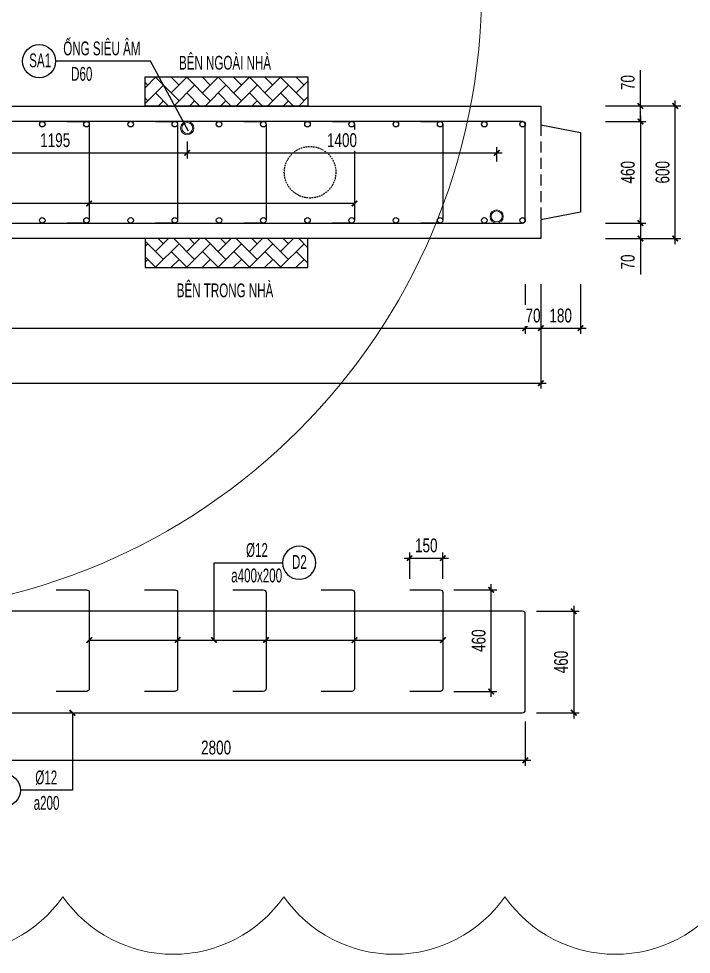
# Model space of a CAD drawing. Header units: millimetres. Extents: x -147841 to 368790, y -162721 to 84261.
# Drawn here: x 136846 to 139889, y -106489 to -102254 of the extents above; entities that cross this region are included whole.
import ezdxf
from ezdxf.enums import TextEntityAlignment as Align

# ---------------------------------------------------------------- set-up
doc = ezdxf.new("R2010")
doc.units = ezdxf.units.MM
doc.header["$LTSCALE"] = 1000
doc.header["$MEASUREMENT"] = 0
doc.header["$PDMODE"] = 1
doc.header["$PDSIZE"] = -10
doc.linetypes.add('DASHED', pattern=[0.75, 0.5, -0.25])
doc.linetypes.add('HIDDEN', pattern=[0.375, 0.25, -0.125])
doc.layers.get('0').update_dxf_attribs({"linetype": 'CONTINUOUS', "lineweight": 18})
doc.layers.get('DEFPOINTS').update_dxf_attribs({"color": 5, "linetype": 'CONTINUOUS', "lineweight": 18})
for name, color, linetype, lineweight in [('0-THAY', 7, 'CONTINUOUS', 18), ('ccu11-Dim', 8, 'CONTINUOUS', 18), ('DIM', 8, 'CONTINUOUS', 18)]:
    doc.layers.add(name, color=color, linetype=linetype, lineweight=lineweight)
for name, color, linetype in [('ccu11-Hatch', 250, 'CONTINUOUS'), ('ccu11-Khuat', 9, 'DASHED'), ('ccu11-Manh', 8, 'CONTINUOUS'), ('ccu11-Thay', 7, 'CONTINUOUS'), ('ccu11-Thep', 4, 'CONTINUOUS'), ('ccu11-Thepdai', 6, 'CONTINUOUS'), ('KC-Cotthep', 8, 'CONTINUOUS'), ('KC-Dim', 8, 'CONTINUOUS'), ('KC-Manh', 8, 'CONTINUOUS'), ('KC-Text', 31, 'CONTINUOUS'), ('KC-Thay', 7, 'CONTINUOUS')]:
    doc.layers.add(name, color=color, linetype=linetype)
doc.styles.add('ARIAL', font='arial.ttf', dxfattribs={"width": 0.7})
doc.styles.add('ccu11-dim', font='vnsimli.shx', dxfattribs={"width": 0.65, "bigfont": 'bigfont.shx'})
doc.dimstyles.new('2.5-25', dxfattribs={"dimscale": 25, "dimtxt": 2.5, "dimasz": 1, "dimexe": 1, "dimexo": 2, "dimgap": 1, "dimtad": 1, "dimdec": 1, "dimrnd": 5, "dimdsep": 46, "dimtxsty": 'ARIAL', "dimblk": 'ARCHTICK', "dimcen": -1, "dimdle": 1, "dimclrd": 256, "dimclre": 256, "dimclrt": 3, "dimadec": 0, "dimazin": 2, "dimtfac": 0.1, "dimtdec": 1, "dimtmove": 0, "dimatfit": 1, "dimldrblk": 'ARCHTICK', "dimfxl": 1, "dimtvp": 0.833333, "dimtfill": 1, "dimtolj": 1, "dimtzin": 12, "dimarcsym": 0})
doc.dimstyles.new('ccu11-100x4', dxfattribs={"dimscale": 100, "dimtxt": 2.5, "dimasz": 1, "dimexe": 1, "dimexo": 2, "dimgap": 1, "dimtad": 1, "dimdec": 0, "dimlfac": 0.25, "dimdsep": 46, "dimtxsty": 'ccu11-dim', "dimblk": 'ARCHTICK', "dimcen": -1, "dimdle": 1, "dimclrd": 256, "dimclre": 256, "dimclrt": 31, "dimadec": 0, "dimazin": 2, "dimtfac": 0.1, "dimtdec": 0, "dimtmove": 0, "dimatfit": 1, "dimldrblk": 'ARCHTICK', "dimfxl": 1, "dimtvp": 0.833333, "dimtolj": 1, "dimtzin": 12, "dimarcsym": 0})

# ---------------------------------------------------------------- blocks, each defined once
blk = doc.blocks.new('_ARCHTICK')
at = {"color": 0, "linetype": 'ByBlock', "const_width": 0.3}
blk.add_lwpolyline([(-0.5, -0.5), (0.5, 0.5)], dxfattribs=at)
blk = doc.blocks.new('*D210')
at = {"layer": 'DEFPOINTS', "color": 0, "linetype": 'ByBlock', "ltscale": 30, "transparency": 16777216}
for p in [(133958.4, -103405.8), (139138.4, -103405.8), (139138.4, -103654.6)]:
    blk.add_point(p, dxfattribs=at)
at = {"layer": 'KC-Dim', "linetype": 'ByBlock', "lineweight": -2, "ltscale": 30, "transparency": 16777216}
for p, q in [((133958.4, -103455.8), (133958.4, -103679.6)), ((139138.4, -103455.8), (139138.4, -103679.6)), ((133933.4, -103654.6), (139163.4, -103654.6))]:
    blk.add_line(p, q, dxfattribs=at)
at = {"layer": 'KC-Dim', "linetype": 'ByBlock', "lineweight": -2, "ltscale": 30, "transparency": 16777216, "xscale": 25, "yscale": 25, "zscale": 25, "rotation": 180}
blk.add_blockref('_ARCHTICK', (133958.4, -103654.6), dxfattribs=at)
at = {"layer": 'KC-Dim', "linetype": 'ByBlock', "lineweight": -2, "ltscale": 30, "transparency": 16777216, "xscale": 25, "yscale": 25, "zscale": 25}
blk.add_blockref('_ARCHTICK', (139138.4, -103654.6), dxfattribs=at)
at = {"layer": 'KC-Dim', "color": 3, "linetype": 'ByBlock', "ltscale": 30, "transparency": 16777216, "insert": (136548.4, -103597.7), "char_height": 62.5, "attachment_point": 5, "style": 'ARIAL', "bg_fill": 3, "box_fill_scale": 1.25, "bg_fill_color": 256, "bg_fill_true_color": 13158600, "bg_fill_transparency": 0}
blk.add_mtext('\\A1;5180', dxfattribs=at)
blk = doc.blocks.new('*D211')
at = {"layer": 'DEFPOINTS', "color": 0, "linetype": 'ByBlock', "ltscale": 30, "transparency": 16777216}
for p in [(133608.4, -103405.8), (139208.4, -103405.8), (139208.4, -103903.1)]:
    blk.add_point(p, dxfattribs=at)
at = {"layer": 'KC-Dim', "linetype": 'ByBlock', "lineweight": -2, "ltscale": 30, "transparency": 16777216}
for p, q in [((133608.4, -103455.8), (133608.4, -103928.1)), ((139208.4, -103455.8), (139208.4, -103928.1)), ((133583.4, -103903.1), (139233.4, -103903.1))]:
    blk.add_line(p, q, dxfattribs=at)
at = {"layer": 'KC-Dim', "linetype": 'ByBlock', "lineweight": -2, "ltscale": 30, "transparency": 16777216, "xscale": 25, "yscale": 25, "zscale": 25, "rotation": 180}
blk.add_blockref('_ARCHTICK', (133608.4, -103903.1), dxfattribs=at)
at = {"layer": 'KC-Dim', "linetype": 'ByBlock', "lineweight": -2, "ltscale": 30, "transparency": 16777216, "xscale": 25, "yscale": 25, "zscale": 25}
blk.add_blockref('_ARCHTICK', (139208.4, -103903.1), dxfattribs=at)
at = {"layer": 'KC-Dim', "color": 3, "linetype": 'ByBlock', "ltscale": 30, "transparency": 16777216, "insert": (136408.4, -103846.2), "char_height": 62.5, "attachment_point": 5, "style": 'ARIAL', "bg_fill": 3, "box_fill_scale": 1.25, "bg_fill_color": 256, "bg_fill_true_color": 13158600, "bg_fill_transparency": 0}
blk.add_mtext('\\A1;5600', dxfattribs=at)
blk = doc.blocks.new('*D212')
at = {"layer": 'DEFPOINTS', "color": 0, "linetype": 'ByBlock', "ltscale": 30, "transparency": 16777216}
for p in [(139451.5, -102648.9), (139816.5, -102648.9), (139451.5, -103248.9)]:
    blk.add_point(p, dxfattribs=at)
at = {"layer": 'KC-Dim', "linetype": 'ByBlock', "lineweight": -2, "ltscale": 30, "transparency": 16777216}
for p, q in [((139501.5, -102648.9), (139841.5, -102648.9)), ((139816.5, -103273.9), (139816.5, -102623.9)), ((139501.5, -103248.9), (139841.5, -103248.9))]:
    blk.add_line(p, q, dxfattribs=at)
at = {"layer": 'KC-Dim', "linetype": 'ByBlock', "lineweight": -2, "ltscale": 30, "transparency": 16777216, "xscale": 25, "yscale": 25, "zscale": 25}
for p, rotation in [((139816.5, -102648.9), 90), ((139816.5, -103248.9), 270)]:
    blk.add_blockref('_ARCHTICK', p, dxfattribs=dict(at, rotation=rotation))
at = {"layer": 'KC-Dim', "color": 3, "linetype": 'ByBlock', "ltscale": 30, "transparency": 16777216, "insert": (139759.6, -102948.9), "char_height": 62.5, "attachment_point": 5, "rotation": 90, "style": 'ARIAL', "bg_fill": 3, "box_fill_scale": 1.25, "bg_fill_color": 256, "bg_fill_true_color": 13158600, "bg_fill_transparency": 0}
blk.add_mtext('\\A1;600', dxfattribs=at)
blk = doc.blocks.new('*D213')
at = {"layer": 'DEFPOINTS', "color": 0, "linetype": 'ByBlock', "ltscale": 30, "transparency": 16777216}
for p in [(139451.5, -102718.9), (139451.5, -103178.9), (139659.3, -103178.9)]:
    blk.add_point(p, dxfattribs=at)
at = {"layer": 'KC-Dim', "linetype": 'ByBlock', "lineweight": -2, "ltscale": 30, "transparency": 16777216}
for p, q in [((139659.3, -102693.9), (139659.3, -103203.9)), ((139501.5, -102718.9), (139684.3, -102718.9)), ((139501.5, -103178.9), (139684.3, -103178.9))]:
    blk.add_line(p, q, dxfattribs=at)
at = {"layer": 'KC-Dim', "linetype": 'ByBlock', "lineweight": -2, "ltscale": 30, "transparency": 16777216, "xscale": 25, "yscale": 25, "zscale": 25}
for p, rotation in [((139659.3, -102718.9), 90), ((139659.3, -103178.9), 270)]:
    blk.add_blockref('_ARCHTICK', p, dxfattribs=dict(at, rotation=rotation))
at = {"layer": 'KC-Dim', "color": 3, "linetype": 'ByBlock', "ltscale": 30, "transparency": 16777216, "insert": (139602.4, -102948.9), "char_height": 62.5, "attachment_point": 5, "rotation": 90, "style": 'ARIAL', "bg_fill": 3, "box_fill_scale": 1.25, "bg_fill_color": 256, "bg_fill_true_color": 13158600, "bg_fill_transparency": 0}
blk.add_mtext('\\A1;460', dxfattribs=at)
blk = doc.blocks.new('*D214')
at = {"layer": 'DEFPOINTS', "color": 0, "linetype": 'ByBlock', "ltscale": 30, "transparency": 16777216}
for p in [(139451.5, -102648.9), (139659.3, -102648.9), (139451.5, -102718.9)]:
    blk.add_point(p, dxfattribs=at)
at = {"layer": 'KC-Dim', "linetype": 'ByBlock', "lineweight": -2, "ltscale": 30, "transparency": 16777216}
for p, q in [((139659.3, -102648.9), (139659.3, -102486.8)), ((139501.5, -102648.9), (139684.3, -102648.9)), ((139659.3, -102718.9), (139659.3, -102648.9)), ((139501.5, -102718.9), (139684.3, -102718.9)), ((139659.3, -102718.9), (139659.3, -102743.9))]:
    blk.add_line(p, q, dxfattribs=at)
at = {"layer": 'KC-Dim', "linetype": 'ByBlock', "lineweight": -2, "ltscale": 30, "transparency": 16777216, "xscale": 25, "yscale": 25, "zscale": 25}
for p, rotation in [((139659.3, -102648.9), 270), ((139659.3, -102718.9), 90)]:
    blk.add_blockref('_ARCHTICK', p, dxfattribs=dict(at, rotation=rotation))
at = {"layer": 'KC-Dim', "color": 3, "linetype": 'ByBlock', "ltscale": 30, "transparency": 16777216, "insert": (139602.4, -102542.9), "char_height": 62.5, "attachment_point": 5, "rotation": 90, "style": 'ARIAL', "bg_fill": 3, "box_fill_scale": 1.25, "bg_fill_color": 256, "bg_fill_true_color": 13158600, "bg_fill_transparency": 0}
blk.add_mtext('\\A1;70', dxfattribs=at)
blk = doc.blocks.new('*D215')
at = {"layer": 'DEFPOINTS', "color": 0, "linetype": 'ByBlock', "ltscale": 30, "transparency": 16777216}
for p in [(139451.5, -103178.9), (139451.5, -103248.9), (139659.3, -103248.9)]:
    blk.add_point(p, dxfattribs=at)
at = {"layer": 'KC-Dim', "linetype": 'ByBlock', "lineweight": -2, "ltscale": 30, "transparency": 16777216}
for p, q in [((139659.3, -103178.9), (139659.3, -103153.9)), ((139501.5, -103178.9), (139684.3, -103178.9)), ((139659.3, -103178.9), (139659.3, -103248.9)), ((139501.5, -103248.9), (139684.3, -103248.9)), ((139659.3, -103248.9), (139659.3, -103411.1))]:
    blk.add_line(p, q, dxfattribs=at)
at = {"layer": 'KC-Dim', "linetype": 'ByBlock', "lineweight": -2, "ltscale": 30, "transparency": 16777216, "xscale": 25, "yscale": 25, "zscale": 25}
for p, rotation in [((139659.3, -103178.9), 270), ((139659.3, -103248.9), 90)]:
    blk.add_blockref('_ARCHTICK', p, dxfattribs=dict(at, rotation=rotation))
at = {"layer": 'KC-Dim', "color": 3, "linetype": 'ByBlock', "ltscale": 30, "transparency": 16777216, "insert": (139602.4, -103355), "char_height": 62.5, "attachment_point": 5, "rotation": 90, "style": 'ARIAL', "bg_fill": 3, "box_fill_scale": 1.25, "bg_fill_color": 256, "bg_fill_true_color": 13158600, "bg_fill_transparency": 0}
blk.add_mtext('\\A1;70', dxfattribs=at)
blk = doc.blocks.new('att_thep_2')
blk.add_circle((-300, 0), 300)
at = {"color": 3, "style": 'ARIAL', "width": 0.6}
blk.add_attdef('DK', text='', height=250, dxfattribs=at).set_placement((467, 105), align=Align.CENTER)
at = {"color": 31, "style": 'ARIAL', "width": 0.6}
blk.add_attdef('SH', text='', height=250, dxfattribs=at).set_placement((-281, -111), align=Align.CENTER)
at = {"color": 2, "style": 'ARIAL', "width": 0.6}
blk.add_attdef('KC', text='', height=250, dxfattribs=at).set_placement((472, -355), align=Align.CENTER)
blk = doc.blocks.new('*D216')
at = {"layer": 'DEFPOINTS', "color": 0, "ltscale": 3000, "transparency": 16777216}
for p in [(139138.4, -103405.8), (139208.4, -103405.8)]:
    blk.add_point(p, dxfattribs=at)
at = {"layer": 'KC-Dim', "lineweight": -2, "ltscale": 3000, "transparency": 16777216}
for p, q in [((139138.4, -103455.8), (139138.4, -103679.6)), ((139208.4, -103455.8), (139208.4, -103679.6)), ((139113.4, -103654.6), (139233.4, -103654.6))]:
    blk.add_line(p, q, dxfattribs=at)
at = {"layer": 'KC-Dim', "lineweight": -2, "ltscale": 3000, "transparency": 16777216, "xscale": 25, "yscale": 25, "zscale": 25, "rotation": 180}
blk.add_blockref('_ARCHTICK', (139138.4, -103654.6), dxfattribs=at)
at = {"layer": 'KC-Dim', "lineweight": -2, "ltscale": 3000, "transparency": 16777216, "xscale": 25, "yscale": 25, "zscale": 25}
blk.add_blockref('_ARCHTICK', (139208.4, -103654.6), dxfattribs=at)
at = {"layer": 'KC-Dim', "color": 3, "ltscale": 3000, "transparency": 16777216, "insert": (139173.4, -103597.7), "char_height": 62.5, "attachment_point": 5, "style": 'ARIAL', "bg_fill": 3, "box_fill_scale": 1.25, "bg_fill_color": 256, "bg_fill_true_color": 13158600, "bg_fill_transparency": 0}
blk.add_mtext('\\A1;70', dxfattribs=at)
at = {"layer": 'DEFPOINTS', "color": 0, "ltscale": 3000, "transparency": 16777216}
blk.add_point((139208.4, -103654.6), dxfattribs=at)
blk = doc.blocks.new('*D217')
at = {"layer": 'DEFPOINTS', "color": 0, "ltscale": 3000, "transparency": 16777216}
for p in [(139208.4, -103405.8), (139388.4, -103405.8), (139388.4, -103654.6)]:
    blk.add_point(p, dxfattribs=at)
at = {"layer": 'KC-Dim', "lineweight": -2, "ltscale": 3000, "transparency": 16777216}
for p, q in [((139208.4, -103455.8), (139208.4, -103679.6)), ((139388.4, -103455.8), (139388.4, -103679.6)), ((139183.4, -103654.6), (139413.4, -103654.6))]:
    blk.add_line(p, q, dxfattribs=at)
at = {"layer": 'KC-Dim', "color": 3, "ltscale": 3000, "transparency": 16777216, "insert": (139298.4, -103597.7), "char_height": 62.5, "attachment_point": 5, "style": 'ARIAL', "bg_fill": 3, "box_fill_scale": 1.25, "bg_fill_color": 256, "bg_fill_true_color": 13158600, "bg_fill_transparency": 0}
blk.add_mtext('\\A1;180', dxfattribs=at)
at = {"layer": 'KC-Dim', "lineweight": -2, "ltscale": 3000, "transparency": 16777216, "xscale": 25, "yscale": 25, "zscale": 25, "rotation": 180}
blk.add_blockref('_ARCHTICK', (139208.4, -103654.6), dxfattribs=at)
at = {"layer": 'KC-Dim', "lineweight": -2, "ltscale": 3000, "transparency": 16777216, "xscale": 25, "yscale": 25, "zscale": 25}
blk.add_blockref('_ARCHTICK', (139388.4, -103654.6), dxfattribs=at)
blk = doc.blocks.new('*U200')
at = {"layer": 'ccu11-Thep'}
for centre in [(0, 217.5), (0, -217.5)]:
    blk.add_circle(centre, 12.5, dxfattribs=at)
blk = doc.blocks.new('*U201')
at = {"layer": 'DIM', "color": 0, "linetype": 'ByBlock', "lineweight": -2, "transparency": 16777216}
for p in [(0, 0), (200, 0), (400, 0), (600, 0), (800, 0), (1000, 0), (1200, 0), (1400, 0), (1600, 0), (1800, 0), (2000, 0), (2200, 0), (2400, 0), (2600, 0), (2800, 0), (3000, 0), (3200, 0), (3400, 0), (3600, 0), (3800, 0), (4000, 0), (4200, 0), (4400, 0), (4600, 0), (4800, 0)]:
    blk.add_blockref('*U200', p, dxfattribs=at)
blk = doc.blocks.new('*U198')
at = {"layer": 'ccu11-Thepdai', "flags": 128}
blk.add_lwpolyline([(-50, 230), (37.5, 230, -0.414214), (50, 217.5), (50, -114.4), (50, -217.5, -0.414214), (37.5, -230), (-50, -230)], format="xyb", dxfattribs=at)
blk = doc.blocks.new('*U199')
at = {"layer": 'DIM', "color": 0, "linetype": 'ByBlock', "lineweight": -2, "transparency": 16777216}
for p in [(0, 0), (400, 0), (800, 0), (1200, 0), (1600, 0)]:
    blk.add_blockref('*U198', p, dxfattribs=at)
blk = doc.blocks.new('*D1504')
at = {"layer": 'DEFPOINTS', "color": 0, "linetype": 'ByBlock', "ltscale": 30, "transparency": 16777216}
for p in [(222151.3, -97642), (222151.3, -97743.7), (220951.3, -97830)]:
    blk.add_point(p, dxfattribs=at)
at = {"layer": 'KC-Dim', "linetype": 'ByBlock', "lineweight": -2, "ltscale": 30, "transparency": 16777216}
for p, q in [((222151.3, -97692), (222151.3, -97768.7)), ((220951.3, -97780), (220951.3, -97718.7)), ((220926.3, -97743.7), (222176.3, -97743.7))]:
    blk.add_line(p, q, dxfattribs=at)
at = {"layer": 'KC-Dim', "linetype": 'ByBlock', "lineweight": -2, "ltscale": 30, "transparency": 16777216, "xscale": 25, "yscale": 25, "zscale": 25, "rotation": 180}
blk.add_blockref('_ARCHTICK', (220951.3, -97743.7), dxfattribs=at)
at = {"layer": 'KC-Dim', "linetype": 'ByBlock', "lineweight": -2, "ltscale": 30, "transparency": 16777216, "xscale": 25, "yscale": 25, "zscale": 25}
blk.add_blockref('_ARCHTICK', (222151.3, -97743.7), dxfattribs=at)
at = {"layer": 'KC-Dim', "color": 3, "linetype": 'ByBlock', "ltscale": 30, "transparency": 16777216, "insert": (221551.3, -97686.8), "char_height": 62.5, "attachment_point": 5, "style": 'ARIAL', "bg_fill": 3, "box_fill_scale": 1.25, "bg_fill_color": 256, "bg_fill_true_color": 13158600, "bg_fill_transparency": 0}
blk.add_mtext('\\A1;1200', dxfattribs=at)
blk = doc.blocks.new('*D1505')
at = {"layer": 'DEFPOINTS', "color": 0, "linetype": 'ByBlock', "ltscale": 30, "transparency": 16777216}
for p in [(222151.3, -97642), (223346.3, -97743.7), (223346.3, -97833.7)]:
    blk.add_point(p, dxfattribs=at)
at = {"layer": 'KC-Dim', "linetype": 'ByBlock', "lineweight": -2, "ltscale": 30, "transparency": 16777216}
for p, q in [((222151.3, -97692), (222151.3, -97768.7)), ((223346.3, -97783.7), (223346.3, -97718.7)), ((222126.3, -97743.7), (223371.3, -97743.7))]:
    blk.add_line(p, q, dxfattribs=at)
at = {"layer": 'KC-Dim', "linetype": 'ByBlock', "lineweight": -2, "ltscale": 30, "transparency": 16777216, "xscale": 25, "yscale": 25, "zscale": 25, "rotation": 180}
blk.add_blockref('_ARCHTICK', (222151.3, -97743.7), dxfattribs=at)
at = {"layer": 'KC-Dim', "linetype": 'ByBlock', "lineweight": -2, "ltscale": 30, "transparency": 16777216, "xscale": 25, "yscale": 25, "zscale": 25}
blk.add_blockref('_ARCHTICK', (223346.3, -97743.7), dxfattribs=at)
at = {"layer": 'KC-Dim', "color": 3, "linetype": 'ByBlock', "ltscale": 30, "transparency": 16777216, "insert": (222748.8, -97686.8), "char_height": 62.5, "attachment_point": 5, "style": 'ARIAL', "bg_fill": 3, "box_fill_scale": 1.25, "bg_fill_color": 256, "bg_fill_true_color": 13158600, "bg_fill_transparency": 0}
blk.add_mtext('\\A1;1195', dxfattribs=at)
blk = doc.blocks.new('*D1506')
at = {"layer": 'DEFPOINTS', "color": 0, "linetype": 'ByBlock', "ltscale": 30, "transparency": 16777216}
for p in [(224541.3, -97642), (224541.3, -97743.7), (223346.3, -97833.7)]:
    blk.add_point(p, dxfattribs=at)
at = {"layer": 'KC-Dim', "linetype": 'ByBlock', "lineweight": -2, "ltscale": 30, "transparency": 16777216}
for p, q in [((224541.3, -97692), (224541.3, -97768.7)), ((223346.3, -97783.7), (223346.3, -97718.7)), ((223321.3, -97743.7), (224566.3, -97743.7))]:
    blk.add_line(p, q, dxfattribs=at)
at = {"layer": 'KC-Dim', "linetype": 'ByBlock', "lineweight": -2, "ltscale": 30, "transparency": 16777216, "xscale": 25, "yscale": 25, "zscale": 25, "rotation": 180}
blk.add_blockref('_ARCHTICK', (223346.3, -97743.7), dxfattribs=at)
at = {"layer": 'KC-Dim', "linetype": 'ByBlock', "lineweight": -2, "ltscale": 30, "transparency": 16777216, "xscale": 25, "yscale": 25, "zscale": 25}
blk.add_blockref('_ARCHTICK', (224541.3, -97743.7), dxfattribs=at)
at = {"layer": 'KC-Dim', "color": 3, "linetype": 'ByBlock', "ltscale": 30, "transparency": 16777216, "insert": (223943.8, -97686.8), "char_height": 62.5, "attachment_point": 5, "style": 'ARIAL', "bg_fill": 3, "box_fill_scale": 1.25, "bg_fill_color": 256, "bg_fill_true_color": 13158600, "bg_fill_transparency": 0}
blk.add_mtext('\\A1;1195', dxfattribs=at)
blk = doc.blocks.new('*D1507')
at = {"layer": 'DEFPOINTS', "color": 0, "linetype": 'ByBlock', "ltscale": 30, "transparency": 16777216}
for p in [(224541.3, -97642), (225941.3, -97743.7), (225941.3, -97833.7)]:
    blk.add_point(p, dxfattribs=at)
at = {"layer": 'KC-Dim', "linetype": 'ByBlock', "lineweight": -2, "ltscale": 30, "transparency": 16777216}
for p, q in [((224541.3, -97692), (224541.3, -97768.7)), ((225941.3, -97783.7), (225941.3, -97718.7)), ((224516.3, -97743.7), (225966.3, -97743.7))]:
    blk.add_line(p, q, dxfattribs=at)
at = {"layer": 'KC-Dim', "linetype": 'ByBlock', "lineweight": -2, "ltscale": 30, "transparency": 16777216, "xscale": 25, "yscale": 25, "zscale": 25, "rotation": 180}
blk.add_blockref('_ARCHTICK', (224541.3, -97743.7), dxfattribs=at)
at = {"layer": 'KC-Dim', "linetype": 'ByBlock', "lineweight": -2, "ltscale": 30, "transparency": 16777216, "xscale": 25, "yscale": 25, "zscale": 25}
blk.add_blockref('_ARCHTICK', (225941.3, -97743.7), dxfattribs=at)
at = {"layer": 'KC-Dim', "color": 3, "linetype": 'ByBlock', "ltscale": 30, "transparency": 16777216, "insert": (225241.3, -97686.8), "char_height": 62.5, "attachment_point": 5, "style": 'ARIAL', "bg_fill": 3, "box_fill_scale": 1.25, "bg_fill_color": 256, "bg_fill_true_color": 13158600, "bg_fill_transparency": 0}
blk.add_mtext('\\A1;1400', dxfattribs=at)
blk = doc.blocks.new('A$C260038B3')
at = {"layer": '0-THAY', "linetype": 'Continuous'}
for radius in [120, 100]:
    blk.add_circle((0, 0), radius, dxfattribs=at)
blk = doc.blocks.new('*D271')
at = {"layer": 'DEFPOINTS', "color": 0, "ltscale": 3000, "transparency": 16777216}
for p in [(136340.4, -105241.4), (139138.4, -105241.4), (139138.4, -105610.3)]:
    blk.add_point(p, dxfattribs=at)
at = {"layer": 'KC-Dim', "lineweight": -2, "ltscale": 3000, "transparency": 16777216}
for p, q in [((136340.4, -105435.3), (136340.4, -105635.3)), ((139138.4, -105435.3), (139138.4, -105635.3)), ((136315.4, -105610.3), (139163.4, -105610.3))]:
    blk.add_line(p, q, dxfattribs=at)
at = {"layer": 'KC-Dim', "lineweight": -2, "ltscale": 3000, "transparency": 16777216, "xscale": 25, "yscale": 25, "zscale": 25, "rotation": 180}
blk.add_blockref('_ARCHTICK', (136340.4, -105610.3), dxfattribs=at)
at = {"layer": 'KC-Dim', "lineweight": -2, "ltscale": 3000, "transparency": 16777216, "xscale": 25, "yscale": 25, "zscale": 25}
blk.add_blockref('_ARCHTICK', (139138.4, -105610.3), dxfattribs=at)
at = {"layer": 'KC-Dim', "color": 3, "ltscale": 3000, "transparency": 16777216, "insert": (137739.4, -105553.3), "char_height": 62.5, "attachment_point": 5, "style": 'ARIAL', "bg_fill": 3, "box_fill_scale": 1.25, "bg_fill_color": 256, "bg_fill_true_color": 13158600, "bg_fill_transparency": 0}
blk.add_mtext('\\A1;2800', dxfattribs=at)
blk = doc.blocks.new('*D272')
at = {"layer": 'DEFPOINTS', "color": 0, "ltscale": 3000, "transparency": 16777216}
for p in [(138765.4, -104839.1), (138984.4, -104839.1), (138765.4, -105299.1)]:
    blk.add_point(p, dxfattribs=at)
at = {"layer": 'KC-Dim', "lineweight": -2, "ltscale": 3000, "transparency": 16777216}
for p, q in [((138984.4, -105324.1), (138984.4, -104814.1)), ((138815.4, -104839.1), (139009.4, -104839.1)), ((138815.4, -105299.1), (139009.4, -105299.1))]:
    blk.add_line(p, q, dxfattribs=at)
at = {"layer": 'KC-Dim', "lineweight": -2, "ltscale": 3000, "transparency": 16777216, "xscale": 25, "yscale": 25, "zscale": 25}
for p, rotation in [((138984.4, -104839.1), 90), ((138984.4, -105299.1), 270)]:
    blk.add_blockref('_ARCHTICK', p, dxfattribs=dict(at, rotation=rotation))
at = {"layer": 'KC-Dim', "color": 3, "ltscale": 3000, "transparency": 16777216, "insert": (138927.5, -105069.1), "char_height": 62.5, "attachment_point": 5, "rotation": 90, "style": 'ARIAL', "bg_fill": 3, "box_fill_scale": 1.25, "bg_fill_color": 256, "bg_fill_true_color": 13158600, "bg_fill_transparency": 0}
blk.add_mtext('\\A1;460', dxfattribs=at)
blk = doc.blocks.new('*D275')
at = {"layer": 'DEFPOINTS', "color": 0, "ltscale": 3000, "transparency": 16777216}
for p in [(139138.4, -104935.8), (139138.4, -105395.8), (139357.3, -105395.8)]:
    blk.add_point(p, dxfattribs=at)
at = {"layer": 'KC-Dim', "lineweight": -2, "ltscale": 3000, "transparency": 16777216}
for p, q in [((139188.4, -104935.8), (139382.3, -104935.8)), ((139357.3, -104910.8), (139357.3, -105420.8)), ((139188.4, -105395.8), (139382.3, -105395.8))]:
    blk.add_line(p, q, dxfattribs=at)
at = {"layer": 'KC-Dim', "lineweight": -2, "ltscale": 3000, "transparency": 16777216, "xscale": 25, "yscale": 25, "zscale": 25}
for p, rotation in [((139357.3, -104935.8), 90), ((139357.3, -105395.8), 270)]:
    blk.add_blockref('_ARCHTICK', p, dxfattribs=dict(at, rotation=rotation))
at = {"layer": 'KC-Dim', "color": 3, "ltscale": 3000, "transparency": 16777216, "insert": (139300.3, -105165.8), "char_height": 62.5, "attachment_point": 5, "rotation": 90, "style": 'ARIAL', "bg_fill": 3, "box_fill_scale": 1.25, "bg_fill_color": 256, "bg_fill_true_color": 13158600, "bg_fill_transparency": 0}
blk.add_mtext('\\A1;460', dxfattribs=at)
blk = doc.blocks.new('*D1525')
at = {"layer": 'DEFPOINTS', "color": 0, "ltscale": 3000, "transparency": 16777216}
for p in [(138615.4, -104839.1), (138765.4, -104839.1)]:
    blk.add_point(p, dxfattribs=at)
at = {"layer": 'KC-Dim', "lineweight": -2, "ltscale": 3000, "transparency": 16777216}
for p, q in [((138615.4, -104789.1), (138615.4, -104670.2)), ((138765.4, -104789.1), (138765.4, -104670.2)), ((138590.4, -104695.2), (138790.4, -104695.2))]:
    blk.add_line(p, q, dxfattribs=at)
at = {"layer": 'KC-Dim', "lineweight": -2, "ltscale": 3000, "transparency": 16777216, "xscale": 25, "yscale": 25, "zscale": 25, "rotation": 180}
blk.add_blockref('_ARCHTICK', (138615.4, -104695.2), dxfattribs=at)
at = {"layer": 'KC-Dim', "lineweight": -2, "ltscale": 3000, "transparency": 16777216, "xscale": 25, "yscale": 25, "zscale": 25}
blk.add_blockref('_ARCHTICK', (138765.4, -104695.2), dxfattribs=at)
at = {"layer": 'KC-Dim', "color": 3, "ltscale": 3000, "transparency": 16777216, "insert": (138690.4, -104638.3), "char_height": 62.5, "attachment_point": 5, "style": 'ARIAL', "bg_fill": 3, "box_fill_scale": 1.25, "bg_fill_color": 256, "bg_fill_true_color": 13158600, "bg_fill_transparency": 0}
blk.add_mtext('\\A1;150', dxfattribs=at)
at = {"layer": 'DEFPOINTS', "color": 0, "ltscale": 3000, "transparency": 16777216}
blk.add_point((138765.4, -104695.2), dxfattribs=at)
blk = doc.blocks.new('*U1547')
at = {"layer": 'ccu11-Thepdai', "flags": 128}
blk.add_lwpolyline([(75, 230), (-62.5, 230, 0.414214), (-75, 217.5), (-75, -114.4), (-75, -217.5, 0.414214), (-62.5, -230), (75, -230)], format="xyb", dxfattribs=at)
blk = doc.blocks.new('*U1548')
at = {"layer": 'ccu11-Thay', "color": 0, "linetype": 'ByBlock', "lineweight": -2, "transparency": 16777216}
for p in [(0, 0), (400, 0), (800, 0), (1200, 0), (1600, 0)]:
    blk.add_blockref('*U1547', p, dxfattribs=at)
blk = doc.blocks.new('saw6-56')
at = {"layer": 'ccu11-Dim', "ltscale": 3000, "xscale": 0.25, "yscale": 0.25, "zscale": 0.25}
for p in [(223346.28, -98027.45), (220951.28, -98031.45), (225941.28, -98031.74)]:
    blk.add_blockref('A$C260038B3', p, dxfattribs=at)
at = {"layer": 'KC-Dim', "linetype": 'ByBlock', "ltscale": 30}
dim = blk.add_linear_dim(base=(222151.28, -97743.7), p1=(220951.28, -97829.95), p2=(222151.28, -97642.01), dimstyle='2.5-25', dxfattribs=at)
dim.commit()
dim.dimension.update_dxf_attribs({"geometry": '*D1504', "text_midpoint": (221551.28, -97686.79)})
dim = blk.add_linear_dim(base=(223346.28, -97743.7), p1=(222151.28, -97642.01), p2=(223346.28, -97833.73), dimstyle='2.5-25', dxfattribs=at)
dim.commit()
dim.dimension.update_dxf_attribs({"geometry": '*D1505', "text_midpoint": (222748.78, -97686.79)})
at = {"layer": 'ccu11-Dim', "ltscale": 3000, "xscale": 0.25, "yscale": 0.25, "zscale": 0.25}
blk.add_blockref('A$C260038B3', (222151.28, -97631.73), dxfattribs=at)
at = {"layer": 'KC-Dim', "linetype": 'ByBlock', "ltscale": 30}
dim = blk.add_linear_dim(base=(224541.28, -97743.7), p1=(223346.28, -97833.73), p2=(224541.28, -97642.01), dimstyle='2.5-25', dxfattribs=at)
dim.commit()
dim.dimension.update_dxf_attribs({"geometry": '*D1506', "text_midpoint": (223943.78, -97686.79)})
dim = blk.add_linear_dim(base=(225941.28, -97743.7), p1=(224541.28, -97642.01), p2=(225941.28, -97833.72), dimstyle='2.5-25', dxfattribs=at)
dim.commit()
dim.dimension.update_dxf_attribs({"geometry": '*D1507', "text_midpoint": (225241.28, -97686.79)})
at = {"layer": 'ccu11-Dim', "ltscale": 3000, "xscale": 0.25, "yscale": 0.25, "zscale": 0.25}
blk.add_blockref('A$C260038B3', (224541.28, -97631.73), dxfattribs=at)

msp = doc.modelspace()

# ---------------------------------------------------------------- hatches: boundary and pattern name
at = {"layer": 'ccu11-Hatch', "ltscale": 3000}
h = msp.add_hatch(dxfattribs=at)
h.set_pattern_fill('AR-HBONE', color=256, scale=12.5, style=0)
h.set_pattern_definition([(45, (70361.075, -114752.095), (6e-15, 70.710678), [150, -50]), (135, (70396.43, -114716.74), (6e-15, 70.710678), [150, -50])])
h.paths.add_polyline_path([(138155.07, -102517.34), (137418.32, -102517.34), (137418.32, -102648.94), (138155.07, -102648.94)])
h = msp.add_hatch(dxfattribs=at)
h.set_pattern_fill('AR-HBONE', color=256, scale=12.5, style=0)
h.set_pattern_definition([(315, (70361.075, -91145.79), (6e-15, -70.710678), [150, -50]), (225, (70396.43, -91181.145), (6e-15, -70.710678), [150, -50])])
h.paths.add_polyline_path([(138155.07, -103380.54), (137418.32, -103380.54), (137418.32, -103248.94), (138155.07, -103248.94)])

# ---------------------------------------------------------------- linework, layer by layer
for points in [[(137418.32, -102517.34), (138155.07, -102517.34), (138155.07, -102648.94), (137418.32, -102648.94)], [(137418.32, -103380.54), (138155.07, -103380.54), (138155.07, -103248.94), (137418.32, -103248.94)]]:
    msp.add_lwpolyline(points, close=True, dxfattribs=at)
at = {"layer": 'ccu11-Khuat', "ltscale": 0.1}
msp.add_line((139208.42, -102733.94), (139208.42, -103163.94), dxfattribs=at)
at = {"layer": 'ccu11-Thep'}
for centre in [(139125.92, -102731.44), (139125.92, -103166.44)]:
    msp.add_circle(centre, 12.5, dxfattribs=at)
at = {"layer": 'ccu11-Thep', "linetype": 'HIDDEN', "ltscale": 0.03}
msp.add_circle((138164.64, -102948.94, 242.3), 116.6, dxfattribs=at)
at = {"layer": 'ccu11-Thepdai'}
for points in [[(136352.92, -103178.94), (139125.92, -103178.94, 0.4142136), (139138.42, -103166.44), (139138.42, -102731.44, 0.4142136), (139125.92, -102718.94), (136352.92, -102718.94, 0.4142136), (136340.42, -102731.44), (136340.42, -103166.44, 0.4142136)], [(136352.92, -105395.84), (139125.92, -105395.84, 0.4142136), (139138.42, -105383.34), (139138.42, -104948.34, 0.4142136), (139125.92, -104935.84), (136352.92, -104935.84, 0.4142136), (136340.42, -104948.34), (136340.42, -105383.34, 0.4142136)]]:
    msp.add_lwpolyline(points, format="xyb", close=True, dxfattribs=at)
at = {"layer": 'KC-Thay', "flags": 128}
for points in [[(133608.42, -102733.94), (133608.42, -102648.94), (139208.42, -102648.94), (139208.42, -102733.94)], [(139208.42, -102733.94), (139388.42, -102768.94), (139388.42, -103128.94), (139208.42, -103163.94)], [(139208.42, -103163.94), (139208.42, -103248.94), (133608.42, -103248.94), (133608.42, -103163.94)]]:
    msp.add_lwpolyline(points, dxfattribs=at)

# ---------------------------------------------------------------- block references
at = {"layer": 'DIM'}
for name, p in [('*U201', (134152.92, -102948.94)), ('*U199', (137115.42, -102948.94))]:
    msp.add_blockref(name, p, dxfattribs=at)
at = {"layer": 'KC-Cotthep'}
ref = msp.add_blockref('att_thep_2', (137013.57, -102445.9), dxfattribs=dict(at, xscale=0.25, yscale=0.25, zscale=0.25))
ref.add_attrib('KC', 'D60', dxfattribs={"layer": '0', "color": 2, "height": 62.5, "style": 'ARIAL', "width": 0.6}).set_placement((137131.54, -102534.72), align=Align.CENTER)
ref.add_attrib('DK', 'ỐNG SIÊU ÂM', dxfattribs={"layer": '0', "color": 15, "height": 62.5, "style": 'ARIAL', "width": 0.6}).set_placement((137222.63, -102419.55), align=Align.CENTER)
ref.add_attrib('SH', 'SA1', dxfattribs={"layer": '0', "color": 31, "height": 62.5, "style": 'ARIAL', "width": 0.6}).set_placement((136943.32, -102473.77), align=Align.CENTER)
ref = msp.add_blockref('att_thep_2', (138040.33, -104716.43), dxfattribs=dict(at, xscale=-0.25, yscale=0.25, zscale=0.25))
ref.add_attrib('KC', 'a400x200', dxfattribs={"layer": '0', "color": 2, "height": 62.5, "style": 'ARIAL', "width": 0.6}).set_placement((137922.98, -104805.25), align=Align.CENTER)
ref.add_attrib('DK', '%%C12', dxfattribs={"layer": '0', "color": 215, "height": 62.5, "style": 'ARIAL', "width": 0.6}).set_placement((137924.32, -104690.08), align=Align.CENTER)
ref.add_attrib('SH', 'D2', dxfattribs={"layer": '0', "color": 31, "height": 62.5, "style": 'ARIAL', "width": 0.6}).set_placement((138116.15, -104744.3), align=Align.CENTER)
at = {"layer": 'KC-Dim', "ltscale": 3000, "xscale": 25, "yscale": 25, "zscale": 25, "rotation": 180}
for p in [(137165.42, -105066.39), (137565.42, -105066.39), (137965.42, -105066.39), (138365.42, -105066.39)]:
    msp.add_blockref('_ARCHTICK', p, dxfattribs=at)

# ---------------------------------------------------------------- texts
at = {"layer": 'KC-Text', "color": 1, "style": 'ARIAL', "width": 0.6}
msp.add_text('BÊN NGOÀI NHÀ', height=62.5, dxfattribs=at).set_placement((137779.85, -102484.39), align=Align.CENTER)

# ---------------------------------------------------------------- dimensions: what is measured, and where the dimension line sits
at = {"layer": 'KC-Dim', "linetype": 'ByBlock', "ltscale": 30}
dim = msp.add_linear_dim(base=(139816.5, -102648.94), p1=(139451.5, -103248.94), p2=(139451.5, -102648.94), angle=90, dimstyle='2.5-25', dxfattribs=at)
dim.commit()
dim.dimension.update_dxf_attribs({"geometry": '*D212', "text_midpoint": (139759.59, -102948.94)})
dim = msp.add_linear_dim(base=(139138.42, -103654.56), p1=(133958.42, -103405.85), p2=(139138.42, -103405.85), dimstyle='2.5-25', dxfattribs=at)
dim.commit()
dim.dimension.update_dxf_attribs({"geometry": '*D210', "text_midpoint": (136548.42, -103597.65)})

# ---------------------------------------------------------------- leaders
at = {"layer": 'ccu11-Manh', "ltscale": 10}
msp.add_leader([(137614.37, -102763.37), (137442.86, -102445.9), (137013.57, -102445.9)], dimstyle='ccu11-100x4', override={"dimgap": 1, "dimtad": 0, "dimldrblk": 'None'}, dxfattribs=at)
at = {"layer": 'KC-Dim', "ltscale": 3000}
msp.add_leader([(137730.17, -105066.39), (137730.17, -104716.43), (138041.54, -104716.43)], dimstyle='2.5-25', override={"dimgap": 1, "dimtad": 0, "dimfxl": 7, "dimfxlon": 1}, dxfattribs=at)

# ---------------------------------------------------------------- next in the draw order: dimensions: what is measured, and where the dimension line sits
at = {"layer": 'KC-Dim', "linetype": 'ByBlock', "ltscale": 30}
dim = msp.add_linear_dim(base=(139659.34, -103178.94), p1=(139451.5, -102718.94), p2=(139451.5, -103178.94), angle=90, dimstyle='2.5-25', dxfattribs=at)
dim.commit()
dim.dimension.update_dxf_attribs({"geometry": '*D213', "text_midpoint": (139602.43, -102948.94)})
dim = msp.add_linear_dim(base=(139208.42, -103903.11), p1=(133608.42, -103405.85), p2=(139208.42, -103405.85), dimstyle='2.5-25', dxfattribs=at)
dim.commit()
dim.dimension.update_dxf_attribs({"geometry": '*D211', "text_midpoint": (136408.42, -103846.2)})
at = {"layer": 'KC-Dim', "ltscale": 3000}
dim = msp.add_linear_dim(base=(139138.42, -105610.26), p1=(136340.42, -105241.37), p2=(139138.42, -105241.37), dimstyle='2.5-25', override={"dimfxl": 7, "dimfxlon": 1}, dxfattribs=at)
dim.commit()
dim.dimension.update_dxf_attribs({"geometry": '*D271', "text_midpoint": (137739.42, -105553.35)})

# ---------------------------------------------------------------- next in the draw order: block references
at = {"layer": 'KC-Cotthep'}
ref = msp.add_blockref('att_thep_2', (136854.36, -105745.92), dxfattribs=dict(at, xscale=0.25, yscale=0.25, zscale=0.25))
ref.add_attrib('KC', 'a200', dxfattribs={"layer": '0', "color": 2, "height": 62.5, "style": 'ARIAL', "width": 0.6}).set_placement((136972.33, -105834.74), align=Align.CENTER)
ref.add_attrib('DK', '%%C12', dxfattribs={"layer": '0', "color": 215, "height": 62.5, "style": 'ARIAL', "width": 0.6}).set_placement((136971.01, -105719.56), align=Align.CENTER)
ref.add_attrib('SH', 'D1', dxfattribs={"layer": '0', "color": 31, "height": 62.5, "style": 'ARIAL', "width": 0.6}).set_placement((136784.12, -105773.79), align=Align.CENTER)

# ---------------------------------------------------------------- next in the draw order: texts
at = {"layer": 'KC-Text', "color": 1, "style": 'ARIAL', "width": 0.6}
msp.add_text('BÊN TRONG NHÀ', height=62.5, dxfattribs=at).set_placement((137779.85, -103514.68), align=Align.CENTER)

# ---------------------------------------------------------------- next in the draw order: dimensions: what is measured, and where the dimension line sits
at = {"layer": 'KC-Dim', "linetype": 'ByBlock', "ltscale": 30}
for base, p1, p2, picture, middle in [((139659.34, -102648.94), (139451.5, -102718.94), (139451.5, -102648.94), '*D214', (139602.43, -102542.86)), ((139659.34, -103248.94), (139451.5, -103178.94), (139451.5, -103248.94), '*D215', (139602.43, -103355.02))]:
    dim = msp.add_linear_dim(base=base, p1=p1, p2=p2, angle=90, dimstyle='2.5-25', dxfattribs=at)
    dim.commit()
    dim.dimension.update_dxf_attribs({"geometry": picture, "text_midpoint": middle})
at = {"layer": 'KC-Dim', "ltscale": 3000}
dim = msp.add_linear_dim(base=(139208.42, -103654.56), p1=(139138.42, -103405.85), p2=(139208.42, -103405.85), dimstyle='2.5-25', dxfattribs=at)
dim.commit()
dim.dimension.update_dxf_attribs({"geometry": '*D216', "text_midpoint": (139173.42, -103654.56), "dimtype": 160})
for base, p1, p2, picture, middle in [((138984.41, -104839.14), (138765.42, -105299.14), (138765.42, -104839.14), '*D272', (138927.5, -105069.14)), ((139357.26, -105395.84), (139138.42, -104935.84), (139138.42, -105395.84), '*D275', (139300.35, -105165.84))]:
    dim = msp.add_linear_dim(base=base, p1=p1, p2=p2, angle=90, dimstyle='2.5-25', override={"dimfxl": 7, "dimfxlon": 1}, dxfattribs=at)
    dim.commit()
    dim.dimension.update_dxf_attribs({"geometry": picture, "text_midpoint": middle})

# ---------------------------------------------------------------- next in the draw order: leaders
at = {"layer": 'ccu11-Manh', "ltscale": 3000}
for points in [[(137165.42, -103090.64), (134619.31, -103090.64), (134619.31, -103442.32)], [(138365.42, -103090.64), (134619.31, -103090.64), (134619.31, -103442.32)], [(137089.02, -105395.84), (137089.02, -105745.92), (136854.36, -105745.92)]]:
    msp.add_leader(points, dimstyle='ccu11-100x4', override={"dimasz": 0.25, "dimtad": 0}, dxfattribs=at)

# ---------------------------------------------------------------- next in the draw order: linework, layer by layer
at = {"layer": 'KC-Dim', "ltscale": 3000}
msp.add_lwpolyline([(137165.42, -105066.39), (138765.42, -105066.39)], dxfattribs=at)

# ---------------------------------------------------------------- next in the draw order: block references
at = {"layer": 'KC-Dim', "ltscale": 3000, "xscale": 25, "yscale": 25, "zscale": 25, "rotation": 180}
msp.add_blockref('_ARCHTICK', (138765.42, -105066.39), dxfattribs=at)
at = {"layer": 'KC-Manh'}
msp.add_blockref('saw6-56', (-86932.4, -5117.2), dxfattribs=at)

# ---------------------------------------------------------------- next in the draw order: dimensions: what is measured, and where the dimension line sits
at = {"layer": 'KC-Dim', "ltscale": 3000}
dim = msp.add_linear_dim(base=(139388.42, -103654.56), p1=(139208.42, -103405.85), p2=(139388.42, -103405.85), dimstyle='2.5-25', override={"dimtmove": 1}, dxfattribs=at)
dim.commit()
dim.dimension.update_dxf_attribs({"geometry": '*D217', "text_midpoint": (139298.42, -103654.56), "dimtype": 160})

# ---------------------------------------------------------------- next in the draw order: linework, layer by layer
at = {"layer": 'DEFPOINTS', "color": 1, "flags": 128}
msp.add_lwpolyline([(140045.95, -106228.51, -0.5205671), (139045.95, -106228.51, -0.5205671), (138045.95, -106228.51, -0.5205671), (137045.95, -106228.51, -0.5205671), (136045.95, -106228.51, -0.5205671), (135045.95, -106228.51, -0.5205671), (134045.95, -106228.51, -0.5205671), (133045.95, -106228.51, -0.5205671), (132731.83, -105542.63, -0.5205671), (132731.83, -104542.63, -0.5205671), (132731.83, -103542.63, -0.5205671), (132731.83, -102542.63, -0.5205671), (132731.83, -101542.63, -0.5205671), (132731.83, -100542.63, -0.5205671), (132731.83, -99542.63, -0.5205671), (132731.83, -98542.63, -0.5205671), (132731.83, -97542.63, -0.5205671)], format="xyb", dxfattribs=at)
at = {"layer": 'DEFPOINTS', "ltscale": 3000}
msp.add_circle((136112.16, -102117.76), 2828.35, dxfattribs=at)

# ---------------------------------------------------------------- next in the draw order: dimensions: what is measured, and where the dimension line sits
at = {"layer": 'KC-Dim', "ltscale": 3000}
dim = msp.add_linear_dim(base=(138765.42, -104695.25), p1=(138615.42, -104839.14), p2=(138765.42, -104839.14), dimstyle='2.5-25', override={"dimtix": 1, "dimfxl": 7, "dimfxlon": 1}, dxfattribs=at)
dim.commit()
dim.dimension.update_dxf_attribs({"geometry": '*D1525', "text_midpoint": (138690.42, -104638.34)})

# ---------------------------------------------------------------- next in the draw order: block references
at = {"layer": 'ccu11-Thay', "xscale": -1}
msp.add_blockref('*U1548', (138690.42, -105069.14), dxfattribs=at)

doc.saveas('drawing.dxf')
